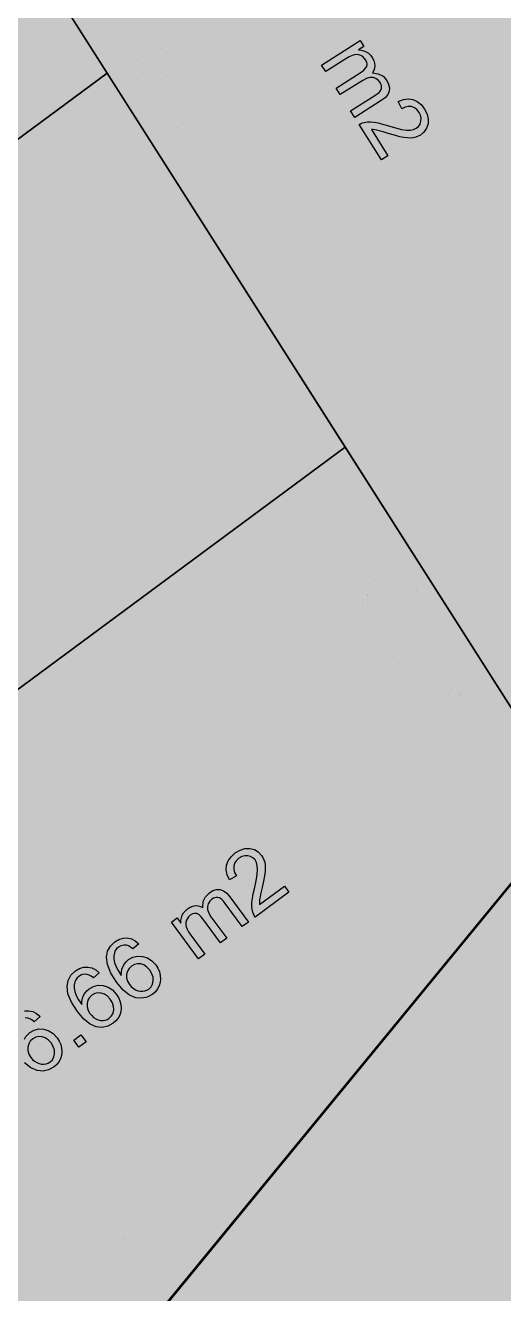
# Model space of a CAD drawing. Extents: x -5280327 to 29700, y -3925683 to 5564800.
# Drawn here: x 22362 to 22658, y 6590 to 7377 of the extents above; entities that cross this region are included whole.
import ezdxf

# ---------------------------------------------------------------- set-up
doc = ezdxf.new("R2010")
doc.units = 0
doc.linetypes.add('6', pattern=[2640.874023, 1320.437012, -1320.437012])
doc.layers.get('0').update_dxf_attribs({"linetype": 'CONTINUOUS'})
for name, color, linetype in [('31_PREDIOS_TOTAL', 7, 'CONTINUOUS'), ('LOTES', 7, 'CONTINUOUS'), ('textos', 7, 'CONTINUOUS')]:
    doc.layers.add(name, color=color, linetype=linetype)

msp = doc.modelspace()

# ---------------------------------------------------------------- linework, layer by layer
at = {"color": 7, "linetype": '6', "const_width": 10343.08}
msp.add_lwpolyline([(0, 29405.62), (24528.32, 0)], dxfattribs=at)
msp.add_lwpolyline([(0, 29405.62), (24528.32, 0)], dxfattribs=at)
at = {"color": 7}
for points in [[(22338.38, 7974.39), (22117.43, 7810.95), (22702.4, 6892.27), (22856.18, 7079.67), (22830.8, 7201.06), (22338.38, 7974.39)], [(22412.66, 7347.31), (22265.04, 7579.13), (21633.76, 7112.16), (21781.37, 6880.34), (22412.66, 7347.31)], [(22560.27, 7115.49), (22412.66, 7347.31), (21781.37, 6880.34), (21928.99, 6648.52), (22560.27, 7115.49)], [(22702.4, 6892.27), (22560.27, 7115.49), (21928.99, 6648.52), (22179.52, 6255.07), (22702.4, 6892.27)]]:
    msp.add_lwpolyline(points, dxfattribs=at)
for points in [[(18722.23, 2788.53, 33030.86), (19098.3, 2197.94, 33030.86), (19556.14, 2521.45, 33030.86), (20189.64, 2982.03, 33030.86), (20652.15, 3355.2, 33030.86), (20930.45, 3577.46, 33030.86), (21189.96, 3805.95, 33030.86), (20805.44, 4355.76, 33030.86), (20779.55, 4415.95, 33030.86), (20799.33, 4489.43, 33030.86), (21142.34, 4964.97, 33030.86), (21651.22, 5592.52, 33030.86), (22126.06, 6189.91, 33030.86), (22856.18, 7079.67, 33030.86), (22774.56, 7470.11, 33030.86), (22780.59, 7770.15, 33030.86), (22783.68, 8211.55, 33030.86), (22849.99, 8761.66, 33030.86), (22890.09, 9444.59, 33030.86), (22922.17, 9932, 33030.86), (22937.37, 10412.64, 33030.86), (22852.51, 10630.94, 33030.86)], [(22935.45, 10416.91, 33050.6), (22929.18, 9943.44, 33050.6), (22903.49, 9557.43, 33050.6), (22866.32, 9077.26, 33050.6), (22845.13, 8642.99, 33050.6), (22806.48, 8407.34, 33050.6), (22783.53, 7938.25, 33050.6), (22786.66, 7468.7, 33050.6), (22854.81, 7078.61, 33050.6), (22179.83, 6256.92, 33050.6), (21657.64, 5600.63, 33050.6)], [(21486.15, 7343.98, 66160.85), (22795.89, 8312.81, 66160.85), (22783.68, 8211.55, 66160.85), (22780.59, 7770.15, 66160.85), (22774.56, 7470.11, 66160.85), (22830.8, 7201.06, 66160.85), (22856.18, 7079.67, 66160.85), (22179.52, 6255.07, 66160.85), (21486.15, 7343.98, 66160.85)], [(21781.37, 6880.34, 66160.85), (22412.66, 7347.31, 66160.85)], [(21928.99, 6648.52, 66160.85), (22560.27, 7115.49, 66160.85)]]:
    msp.add_polyline3d(points, dxfattribs=at)
at = {"layer": '31_PREDIOS_TOTAL', "color": 7, "const_width": 0.00153}
for points in [[(22415.61, 7360.25), (22420.23, 7363.2), (22423.17, 7358.58), (22418.55, 7355.63), (22415.61, 7360.25)], [(22444.21, 7354.87), (22444.21, 7354.87), (22443.94, 7356.86), (22444.02, 7358.66), (22444.47, 7360.29), (22444.47, 7360.29), (22445.25, 7361.74), (22446.36, 7363.02), (22447.79, 7364.12), (22447.79, 7364.12), (22450.25, 7365.28), (22452.82, 7365.71), (22455.51, 7365.39), (22455.51, 7365.39), (22458.09, 7364.34), (22460.37, 7362.56), (22462.35, 7360.06), (22462.35, 7360.06), (22463.79, 7357.18), (22464.43, 7354.33), (22464.27, 7351.49), (22464.27, 7351.49), (22463.41, 7348.89), (22461.93, 7346.71), (22459.83, 7344.96), (22459.83, 7344.96), (22458.28, 7344.16), (22456.69, 7343.72), (22455.07, 7343.62), (22455.07, 7343.62), (22453.42, 7343.9), (22451.77, 7344.56), (22450.11, 7345.61), (22450.11, 7345.61), (22450.5, 7343.24), (22450.42, 7341.01), (22449.86, 7338.94), (22449.86, 7338.94), (22448.85, 7337.06), (22447.43, 7335.41), (22445.6, 7334), (22445.6, 7334), (22442.71, 7332.63), (22439.7, 7332.11), (22436.57, 7332.46), (22436.57, 7332.46), (22433.56, 7333.65), (22430.92, 7335.66), (22428.66, 7338.51), (22428.66, 7338.51), (22427.04, 7341.76), (22426.33, 7345.01), (22426.53, 7348.24), (22426.53, 7348.24), (22427.56, 7351.24), (22429.33, 7353.77), (22431.85, 7355.84), (22431.85, 7355.84), (22434, 7356.95), (22436.14, 7357.55), (22438.29, 7357.64), (22438.29, 7357.64), (22440.37, 7357.22), (22442.35, 7356.3), (22444.21, 7354.87)], [(22450.57, 7360.06), (22449.21, 7358.96), (22448.25, 7357.64), (22447.7, 7356.11), (22447.7, 7356.11), (22447.58, 7354.48), (22447.91, 7352.86), (22448.71, 7351.24), (22448.71, 7351.24), (22449.81, 7349.88), (22451.12, 7348.91), (22452.63, 7348.34), (22452.63, 7348.34), (22454.22, 7348.18), (22455.74, 7348.45), (22457.2, 7349.15), (22457.2, 7349.15), (22458.5, 7350.21), (22459.42, 7351.52), (22459.97, 7353.08), (22459.97, 7353.08), (22460.11, 7354.73), (22459.8, 7356.33), (22459.05, 7357.89), (22459.05, 7357.89), (22457.95, 7359.24), (22456.64, 7360.21), (22455.11, 7360.8), (22455.11, 7360.8), (22453.51, 7360.97), (22451.99, 7360.73), (22450.57, 7360.06)], [(22434.48, 7351.65), (22433.39, 7350.83), (22432.45, 7349.85), (22431.65, 7348.69), (22431.65, 7348.69), (22431.05, 7347.42), (22430.73, 7346.07), (22430.69, 7344.65), (22430.69, 7344.65), (22430.9, 7343.22), (22431.35, 7341.87), (22432.02, 7340.59), (22432.02, 7340.59), (22433.39, 7338.89), (22435.04, 7337.69), (22436.95, 7336.98), (22436.95, 7336.98), (22438.98, 7336.79), (22440.97, 7337.17), (22442.91, 7338.11), (22442.91, 7338.11), (22444.61, 7339.5), (22445.82, 7341.18), (22446.52, 7343.15), (22446.52, 7343.15), (22446.68, 7345.23), (22446.29, 7347.27), (22445.32, 7349.25), (22445.32, 7349.25), (22443.97, 7350.91), (22442.33, 7352.09), (22440.41, 7352.78), (22440.41, 7352.78), (22438.38, 7352.96), (22436.4, 7352.58), (22434.48, 7351.65)], [(22448.39, 7308.76), (22445.81, 7312.82), (22471.66, 7329.28), (22471.66, 7329.28), (22470.04, 7329.76), (22468.29, 7330.45), (22466.42, 7331.34), (22466.42, 7331.34), (22464.59, 7332.33), (22462.99, 7333.31), (22461.6, 7334.28), (22465.52, 7336.77), (22465.52, 7336.77), (22468.05, 7335.33), (22470.61, 7334.17), (22473.19, 7333.29), (22473.19, 7333.29), (22475.67, 7332.71), (22477.9, 7332.45), (22479.9, 7332.5), (22481.57, 7329.88), (22448.39, 7308.76)], [(22444.03, 7267.5), (22447.93, 7269.98), (22461.54, 7248.59), (22458.39, 7246.59), (22458.39, 7246.59), (22454.57, 7247.1), (22450.27, 7247.29), (22445.48, 7247.16), (22445.48, 7247.16), (22440.52, 7246.68), (22435.69, 7245.85), (22430.99, 7244.66), (22430.99, 7244.66), (22427.68, 7243.55), (22424.32, 7242.14), (22420.91, 7240.43), (22418.26, 7244.6), (22418.26, 7244.6), (22421.17, 7246.17), (22424.63, 7247.66), (22428.66, 7249.06), (22428.66, 7249.06), (22433, 7250.26), (22437.45, 7251.12), (22441.98, 7251.64), (22441.98, 7251.64), (22446.41, 7251.84), (22450.52, 7251.73), (22454.33, 7251.32), (22444.03, 7267.5)], [(22432.94, 7221.54), (22437.56, 7224.49), (22440.5, 7219.87), (22435.88, 7216.92), (22432.94, 7221.54)], [(22455.95, 7221.37), (22455.95, 7221.37), (22459.68, 7223.56), (22463.08, 7225.16), (22466.15, 7226.17), (22466.15, 7226.17), (22468.94, 7226.64), (22471.54, 7226.61), (22473.94, 7226.1), (22473.94, 7226.1), (22476.11, 7225.06), (22478.03, 7223.48), (22479.69, 7221.35), (22479.69, 7221.35), (22480.65, 7219.57), (22481.28, 7217.79), (22481.59, 7216), (22481.59, 7216), (22481.57, 7214.22), (22481.24, 7212.46), (22480.61, 7210.72), (22480.61, 7210.72), (22479.68, 7209), (22478.48, 7207.27), (22477, 7205.54), (22477, 7205.54), (22475.11, 7203.76), (22472.66, 7201.85), (22469.67, 7199.83), (22469.67, 7199.83), (22465.95, 7197.65), (22462.57, 7196.06), (22459.52, 7195.05), (22459.52, 7195.05), (22456.73, 7194.57), (22454.13, 7194.59), (22451.72, 7195.1), (22451.72, 7195.1), (22449.54, 7196.14), (22447.62, 7197.73), (22445.95, 7199.87), (22445.95, 7199.87), (22444.45, 7203.07), (22444, 7206.29), (22444.6, 7209.55), (22444.6, 7209.55), (22446.77, 7213.49), (22450.55, 7217.42), (22455.95, 7221.37)], [(22458.6, 7217.2), (22453.92, 7213.92), (22450.71, 7210.99), (22448.99, 7208.4), (22448.99, 7208.4), (22448.36, 7206.08), (22448.46, 7203.95), (22449.29, 7201.99), (22449.29, 7201.99), (22450.71, 7200.42), (22452.61, 7199.43), (22454.98, 7199.01), (22454.98, 7199.01), (22458.06, 7199.49), (22462.07, 7201.15), (22467.01, 7204), (22467.01, 7204), (22471.71, 7207.28), (22474.92, 7210.22), (22476.64, 7212.8), (22476.64, 7212.8), (22477.25, 7215.13), (22477.14, 7217.28), (22476.3, 7219.26), (22476.3, 7219.26), (22474.93, 7220.83), (22473.19, 7221.81), (22471.09, 7222.21), (22471.09, 7222.21), (22467.77, 7221.73), (22463.61, 7220.06), (22458.6, 7217.2)], [(22473.47, 7166.49), (22469.57, 7164.01), (22455.67, 7185.85), (22455.67, 7185.85), (22456.65, 7186.43), (22457.69, 7186.87), (22458.79, 7187.17), (22458.79, 7187.17), (22460.69, 7187.44), (22462.72, 7187.49), (22464.88, 7187.3), (22464.88, 7187.3), (22467.29, 7186.86), (22470.09, 7186.15), (22473.26, 7185.18), (22473.26, 7185.18), (22478.04, 7183.72), (22481.92, 7182.78), (22484.9, 7182.35), (22484.9, 7182.35), (22487.25, 7182.38), (22489.28, 7182.78), (22490.98, 7183.57), (22490.98, 7183.57), (22492.38, 7184.73), (22493.37, 7186.17), (22493.95, 7187.88), (22493.95, 7187.88), (22494.06, 7189.73), (22493.66, 7191.58), (22492.74, 7193.43), (22492.74, 7193.43), (22491.39, 7195.13), (22489.81, 7196.32), (22488, 7197), (22488, 7197), (22486.06, 7197.14), (22484.06, 7196.7), (22482, 7195.68), (22479.77, 7200.12), (22479.77, 7200.12), (22482.99, 7201.4), (22486.04, 7201.83), (22488.94, 7201.43), (22488.94, 7201.43), (22491.62, 7200.21), (22494.02, 7198.23), (22496.16, 7195.48), (22496.16, 7195.48), (22497.74, 7192.34), (22498.46, 7189.27), (22498.31, 7186.27), (22498.31, 7186.27), (22497.4, 7183.52), (22495.81, 7181.21), (22493.54, 7179.34), (22493.54, 7179.34), (22492.17, 7178.59), (22490.7, 7178.04), (22489.13, 7177.67), (22489.13, 7177.67), (22487.41, 7177.5), (22485.49, 7177.54), (22483.38, 7177.79), (22483.38, 7177.79), (22480.82, 7178.31), (22477.55, 7179.16), (22473.58, 7180.34), (22473.58, 7180.34), (22470.4, 7181.33), (22468.02, 7182.01), (22466.44, 7182.38), (22466.44, 7182.38), (22465.3, 7182.57), (22464.2, 7182.67), (22463.15, 7182.7), (22473.47, 7166.49)], [(22600.69, 7017.65), (22597.8, 7021.48), (22597.8, 7021.48), (22598.99, 7022.82), (22599.82, 7024.06), (22600.3, 7025.23), (22600.3, 7025.23), (22600.51, 7027.02), (22600.23, 7028.74), (22599.45, 7030.39), (22599.45, 7030.39), (22598.54, 7031.55), (22597.46, 7032.45), (22596.2, 7033.1), (22596.2, 7033.1), (22594.37, 7033.6), (22592.37, 7033.74), (22590.2, 7033.52), (22590.2, 7033.52), (22587.76, 7032.84), (22584.97, 7031.6), (22581.83, 7029.81), (22581.83, 7029.81), (22583.86, 7029.62), (22585.72, 7029.13), (22587.42, 7028.33), (22587.42, 7028.33), (22588.94, 7027.28), (22590.24, 7026.03), (22591.33, 7024.58), (22591.33, 7024.58), (22592.64, 7021.8), (22593.11, 7018.87), (22592.74, 7015.78), (22592.74, 7015.78), (22591.57, 7012.8), (22589.6, 7010.21), (22586.84, 7008.01), (22586.84, 7008.01), (22584.72, 7006.87), (22582.51, 7006.09), (22580.21, 7005.67), (22580.21, 7005.67), (22577.92, 7005.63), (22575.78, 7005.99), (22573.77, 7006.75), (22573.77, 7006.75), (22571.94, 7007.88), (22570.34, 7009.35), (22568.96, 7011.16), (22568.96, 7011.16), (22567.36, 7014.6), (22566.85, 7018.15), (22567.43, 7021.81), (22567.43, 7021.81), (22569.32, 7025.51), (22572.74, 7029.19), (22577.68, 7032.84), (22577.68, 7032.84), (22583.74, 7036.14), (22589.13, 7037.92), (22593.86, 7038.17), (22593.86, 7038.17), (22597.43, 7037.21), (22600.45, 7035.24), (22602.94, 7032.26), (22602.94, 7032.26), (22604.25, 7029.67), (22604.88, 7027.07), (22604.82, 7024.48), (22604.82, 7024.48), (22604.1, 7022), (22602.72, 7019.72), (22600.69, 7017.65)], [(22575.9, 7025.14), (22574.58, 7024.17), (22573.44, 7023.02), (22572.45, 7021.7), (22572.45, 7021.7), (22571.71, 7020.28), (22571.26, 7018.83), (22571.12, 7017.35), (22571.12, 7017.35), (22571.25, 7015.91), (22571.63, 7014.58), (22572.26, 7013.36), (22572.26, 7013.36), (22573.53, 7011.87), (22575.15, 7010.84), (22577.14, 7010.26), (22577.14, 7010.26), (22579.34, 7010.22), (22581.61, 7010.8), (22583.95, 7012), (22583.95, 7012), (22585.94, 7013.55), (22587.36, 7015.31), (22588.19, 7017.26), (22588.19, 7017.26), (22588.44, 7019.28), (22588.12, 7021.23), (22587.23, 7023.11), (22587.23, 7023.11), (22585.9, 7024.71), (22584.26, 7025.85), (22582.29, 7026.52), (22582.29, 7026.52), (22580.16, 7026.66), (22578.03, 7026.2), (22575.9, 7025.14)], [(22615.73, 7002.33), (22619.63, 7004.82), (22633.24, 6983.43), (22630.09, 6981.42), (22630.09, 6981.42), (22626.27, 6981.94), (22621.97, 6982.13), (22617.18, 6981.99), (22617.18, 6981.99), (22612.22, 6981.52), (22607.39, 6980.68), (22602.69, 6979.49), (22602.69, 6979.49), (22599.38, 6978.39), (22596.02, 6976.98), (22592.61, 6975.26), (22589.96, 6979.43), (22589.96, 6979.43), (22592.87, 6981), (22596.33, 6982.49), (22600.36, 6983.9), (22600.36, 6983.9), (22604.7, 6985.1), (22609.15, 6985.96), (22613.68, 6986.48), (22613.68, 6986.48), (22618.11, 6986.67), (22622.22, 6986.57), (22626.03, 6986.15), (22615.73, 7002.33)], [(22580.13, 6994.87), (22584.75, 6997.81), (22587.69, 6993.19), (22583.07, 6990.25), (22580.13, 6994.87)], [(22641.54, 6953.49), (22638.66, 6957.33), (22638.66, 6957.33), (22639.84, 6958.66), (22640.67, 6959.91), (22641.15, 6961.07), (22641.15, 6961.07), (22641.36, 6962.86), (22641.08, 6964.58), (22640.3, 6966.23), (22640.3, 6966.23), (22639.39, 6967.39), (22638.31, 6968.3), (22637.05, 6968.94), (22637.05, 6968.94), (22635.22, 6969.45), (22633.22, 6969.59), (22631.05, 6969.37), (22631.05, 6969.37), (22628.62, 6968.68), (22625.83, 6967.45), (22622.68, 6965.65), (22622.68, 6965.65), (22624.71, 6965.47), (22626.57, 6964.98), (22628.27, 6964.18), (22628.27, 6964.18), (22629.79, 6963.12), (22631.09, 6961.87), (22632.18, 6960.43), (22632.18, 6960.43), (22633.49, 6957.64), (22633.96, 6954.71), (22633.6, 6951.62), (22633.6, 6951.62), (22632.42, 6948.64), (22630.45, 6946.05), (22627.69, 6943.85), (22627.69, 6943.85), (22625.57, 6942.71), (22623.36, 6941.93), (22621.06, 6941.51), (22621.06, 6941.51), (22618.78, 6941.47), (22616.63, 6941.83), (22614.62, 6942.59), (22614.62, 6942.59), (22612.79, 6943.72), (22611.19, 6945.19), (22609.82, 6947.01), (22609.82, 6947.01), (22608.21, 6950.44), (22607.7, 6953.99), (22608.28, 6957.65), (22608.28, 6957.65), (22610.17, 6961.36), (22613.59, 6965.03), (22618.53, 6968.68), (22618.53, 6968.68), (22624.59, 6971.98), (22629.98, 6973.76), (22634.71, 6974.01), (22634.71, 6974.01), (22638.28, 6973.05), (22641.31, 6971.08), (22643.8, 6968.1), (22643.8, 6968.1), (22645.11, 6965.51), (22645.73, 6962.91), (22645.68, 6960.32), (22645.68, 6960.32), (22644.95, 6957.84), (22643.57, 6955.56), (22641.54, 6953.49)], [(22616.75, 6960.99), (22615.44, 6960.01), (22614.29, 6958.86), (22613.31, 6957.54), (22613.31, 6957.54), (22612.56, 6956.12), (22612.11, 6954.67), (22611.97, 6953.19), (22611.97, 6953.19), (22612.11, 6951.76), (22612.48, 6950.42), (22613.11, 6949.2), (22613.11, 6949.2), (22614.38, 6947.71), (22616.01, 6946.68), (22617.99, 6946.1), (22617.99, 6946.1), (22620.2, 6946.06), (22622.47, 6946.64), (22624.8, 6947.84), (22624.8, 6947.84), (22626.8, 6949.4), (22628.21, 6951.15), (22629.04, 6953.1), (22629.04, 6953.1), (22629.29, 6955.12), (22628.97, 6957.07), (22628.08, 6958.96), (22628.08, 6958.96), (22626.76, 6960.56), (22625.11, 6961.69), (22623.14, 6962.37), (22623.14, 6962.37), (22621.01, 6962.51), (22618.88, 6962.05), (22616.75, 6960.99)], [(22450.28, 6616.08), (22453.15, 6620.26), (22453.15, 6620.26), (22455.24, 6619.24), (22457.22, 6618.74), (22459.09, 6618.75), (22459.09, 6618.75), (22460.81, 6619.22), (22462.33, 6620.1), (22463.65, 6621.39), (22463.65, 6621.39), (22464.82, 6623.27), (22465.39, 6625.34), (22465.36, 6627.59), (22465.36, 6627.59), (22464.71, 6629.85), (22463.43, 6631.94), (22461.51, 6633.86), (22461.51, 6633.86), (22459.38, 6635.27), (22457.22, 6636.05), (22455.03, 6636.19), (22455.03, 6636.19), (22452.93, 6635.71), (22451.04, 6634.65), (22449.35, 6633.02), (22449.35, 6633.02), (22448.49, 6631.78), (22447.88, 6630.48), (22447.51, 6629.11), (22447.51, 6629.11), (22447.37, 6627.72), (22447.46, 6626.38), (22447.76, 6625.1), (22444.44, 6621.98), (22431.3, 6637.67), (22443.65, 6652.73), (22447.2, 6649.81), (22437.29, 6637.73), (22444.09, 6629.42), (22444.09, 6629.42), (22444.55, 6632.14), (22445.48, 6634.56), (22446.88, 6636.7), (22446.88, 6636.7), (22449.24, 6638.96), (22451.99, 6640.44), (22455.12, 6641.14), (22455.12, 6641.14), (22458.37, 6641.01), (22461.47, 6639.99), (22464.42, 6638.07), (22464.42, 6638.07), (22466.82, 6635.66), (22468.53, 6632.92), (22469.56, 6629.85), (22469.56, 6629.85), (22469.81, 6625.99), (22468.86, 6622.34), (22466.71, 6618.88), (22466.71, 6618.88), (22464.33, 6616.5), (22461.72, 6614.89), (22458.86, 6614.03), (22458.86, 6614.03), (22455.93, 6613.94), (22453.07, 6614.63), (22450.28, 6616.08)], [(22423.98, 6598.3), (22423.98, 6598.3), (22420.73, 6601.17), (22418.15, 6603.9), (22416.24, 6606.5), (22416.24, 6606.5), (22414.93, 6609.01), (22414.14, 6611.49), (22413.89, 6613.93), (22413.89, 6613.93), (22414.19, 6616.32), (22415.1, 6618.63), (22416.61, 6620.87), (22416.61, 6620.87), (22418, 6622.34), (22419.49, 6623.49), (22421.1, 6624.34), (22421.1, 6624.34), (22422.8, 6624.88), (22424.57, 6625.12), (22426.42, 6625.05), (22426.42, 6625.05), (22428.35, 6624.71), (22430.36, 6624.1), (22432.46, 6623.24), (22432.46, 6623.24), (22434.75, 6622), (22437.32, 6620.27), (22440.18, 6618.05), (22440.18, 6618.05), (22443.4, 6615.2), (22445.97, 6612.48), (22447.88, 6609.89), (22447.88, 6609.89), (22449.2, 6607.39), (22449.99, 6604.91), (22450.26, 6602.47), (22450.26, 6602.47), (22449.95, 6600.07), (22449.04, 6597.75), (22447.53, 6595.5), (22447.53, 6595.5), (22444.95, 6593.07), (22442.03, 6591.64), (22438.74, 6591.2), (22438.74, 6591.2), (22434.33, 6592.03), (22429.41, 6594.4), (22423.98, 6598.3)], [(22427.11, 6602.12), (22431.69, 6598.69), (22435.47, 6596.56), (22438.47, 6595.73), (22438.47, 6595.73), (22440.87, 6595.86), (22442.87, 6596.62), (22444.47, 6598.01), (22444.47, 6598.01), (22445.52, 6599.85), (22445.87, 6601.96), (22445.52, 6604.35), (22445.52, 6604.35), (22444.12, 6607.12), (22441.29, 6610.42), (22437.04, 6614.23), (22437.04, 6614.23), (22432.46, 6617.66), (22428.67, 6619.8), (22425.68, 6620.63), (22425.68, 6620.63), (22423.28, 6620.49), (22421.27, 6619.72), (22419.65, 6618.3), (22419.65, 6618.3), (22418.59, 6616.51), (22418.19, 6614.56), (22418.47, 6612.43), (22418.47, 6612.43), (22419.96, 6609.43), (22422.84, 6605.99), (22427.11, 6602.12)]]:
    msp.add_lwpolyline(points, dxfattribs=at)
at = {"layer": '31_PREDIOS_TOTAL', "color": 7}
for points in [[(22545.58, 7352.4, 33030.86), (22569.53, 7367.6, 33030.86), (22571.84, 7363.97, 33030.86), (22568.48, 7361.84, 33030.86), (22568.48, 7361.84, 33030.86), (22570.1, 7361.7, 33030.86), (22571.68, 7361.3, 33030.86), (22573.21, 7360.63, 33030.86), (22573.21, 7360.63, 33030.86), (22574.64, 7359.71, 33030.86), (22575.9, 7358.51, 33030.86), (22576.99, 7357.05, 33030.86), (22576.99, 7357.05, 33030.86), (22577.93, 7355.3, 33030.86), (22578.48, 7353.62, 33030.86), (22578.66, 7351.98, 33030.86), (22578.66, 7351.98, 33030.86), (22578.47, 7350.43, 33030.86), (22577.95, 7348.98, 33030.86), (22577.09, 7347.62, 33030.86), (22577.09, 7347.62, 33030.86), (22580.74, 7347.01, 33030.86), (22583.71, 7345.44, 33030.86), (22585.98, 7342.89, 33030.86), (22585.98, 7342.89, 33030.86), (22587.15, 7340.55, 33030.86), (22587.66, 7338.31, 33030.86), (22587.49, 7336.15, 33030.86), (22587.49, 7336.15, 33030.86), (22586.61, 7334.1, 33030.86), (22584.99, 7332.18, 33030.86), (22582.63, 7330.38, 33030.86), (22566.18, 7319.94, 33030.86), (22563.62, 7323.98, 33030.86), (22578.71, 7333.55, 33030.86), (22578.71, 7333.55, 33030.86), (22580.15, 7334.53, 33030.86), (22581.24, 7335.41, 33030.86), (22581.97, 7336.18, 33030.86), (22581.97, 7336.18, 33030.86), (22582.42, 7336.93, 33030.86), (22582.69, 7337.78, 33030.86), (22582.78, 7338.7, 33030.86), (22582.78, 7338.7, 33030.86), (22582.68, 7339.67, 33030.86), (22582.38, 7340.62, 33030.86), (22581.89, 7341.55, 33030.86), (22581.89, 7341.55, 33030.86), (22580.69, 7343.02, 33030.86), (22579.25, 7344.07, 33030.86), (22577.55, 7344.68, 33030.86), (22577.55, 7344.68, 33030.86), (22575.61, 7344.76, 33030.86), (22573.47, 7344.17, 33030.86), (22571.11, 7342.94, 33030.86), (22557.19, 7334.1, 33030.86), (22554.61, 7338.16, 33030.86), (22570.18, 7348.04, 33030.86), (22570.18, 7348.04, 33030.86), (22571.76, 7349.2, 33030.86), (22572.9, 7350.39, 33030.86), (22573.61, 7351.61, 33030.86), (22573.61, 7351.61, 33030.86), (22573.85, 7352.89, 33030.86), (22573.61, 7354.26, 33030.86), (22572.9, 7355.72, 33030.86), (22572.9, 7355.72, 33030.86), (22572.09, 7356.77, 33030.86), (22571.12, 7357.63, 33030.86), (22569.99, 7358.32, 33030.86), (22569.99, 7358.32, 33030.86), (22568.73, 7358.76, 33030.86), (22567.41, 7358.9, 33030.86), (22566.01, 7358.75, 33030.86), (22566.01, 7358.75, 33030.86), (22564.45, 7358.27, 33030.86), (22562.64, 7357.43, 33030.86), (22560.58, 7356.22, 33030.86), (22548.16, 7348.34, 33030.86), (22545.58, 7352.4, 33030.86)], [(22586.74, 7296.18, 33030.86), (22582.83, 7293.71, 33030.86), (22568.96, 7315.56, 33030.86), (22568.96, 7315.56, 33030.86), (22569.95, 7316.14, 33030.86), (22570.99, 7316.58, 33030.86), (22572.08, 7316.88, 33030.86), (22572.08, 7316.88, 33030.86), (22573.98, 7317.15, 33030.86), (22576.02, 7317.19, 33030.86), (22578.17, 7317, 33030.86), (22578.17, 7317, 33030.86), (22580.59, 7316.55, 33030.86), (22583.38, 7315.84, 33030.86), (22586.55, 7314.86, 33030.86), (22586.55, 7314.86, 33030.86), (22591.33, 7313.4, 33030.86), (22595.21, 7312.45, 33030.86), (22598.18, 7312.02, 33030.86), (22598.18, 7312.02, 33030.86), (22600.54, 7312.05, 33030.86), (22602.57, 7312.45, 33030.86), (22604.27, 7313.23, 33030.86), (22604.27, 7313.23, 33030.86), (22605.67, 7314.39, 33030.86), (22606.66, 7315.83, 33030.86), (22607.24, 7317.54, 33030.86), (22607.24, 7317.54, 33030.86), (22607.36, 7319.39, 33030.86), (22606.96, 7321.24, 33030.86), (22606.05, 7323.09, 33030.86), (22606.05, 7323.09, 33030.86), (22604.69, 7324.79, 33030.86), (22603.11, 7325.98, 33030.86), (22601.31, 7326.67, 33030.86), (22601.31, 7326.67, 33030.86), (22599.36, 7326.81, 33030.86), (22597.36, 7326.37, 33030.86), (22595.3, 7325.36, 33030.86), (22593.08, 7329.8, 33030.86), (22593.08, 7329.8, 33030.86), (22596.3, 7331.07, 33030.86), (22599.35, 7331.5, 33030.86), (22602.25, 7331.09, 33030.86), (22602.25, 7331.09, 33030.86), (22604.93, 7329.88, 33030.86), (22607.33, 7327.89, 33030.86), (22609.46, 7325.13, 33030.86), (22609.46, 7325.13, 33030.86), (22611.04, 7322, 33030.86), (22611.76, 7318.93, 33030.86), (22611.61, 7315.93, 33030.86), (22611.61, 7315.93, 33030.86), (22610.68, 7313.18, 33030.86), (22609.09, 7310.87, 33030.86), (22606.83, 7309, 33030.86), (22606.83, 7309, 33030.86), (22605.45, 7308.25, 33030.86), (22603.98, 7307.7, 33030.86), (22602.41, 7307.33, 33030.86), (22602.41, 7307.33, 33030.86), (22600.69, 7307.17, 33030.86), (22598.77, 7307.21, 33030.86), (22596.66, 7307.47, 33030.86), (22596.66, 7307.47, 33030.86), (22594.1, 7307.99, 33030.86), (22590.83, 7308.85, 33030.86), (22586.87, 7310.03, 33030.86), (22586.87, 7310.03, 33030.86), (22583.68, 7311.02, 33030.86), (22581.3, 7311.7, 33030.86), (22579.73, 7312.08, 33030.86), (22579.73, 7312.08, 33030.86), (22578.58, 7312.27, 33030.86), (22577.49, 7312.38, 33030.86), (22576.44, 7312.4, 33030.86), (22586.74, 7296.18, 33030.86)], [(22522.53, 6843.11, 33030.86), (22525.28, 6839.39, 33030.86), (22504.45, 6824.02, 33030.86), (22504.45, 6824.02, 33030.86), (22503.8, 6824.96, 33030.86), (22503.29, 6825.97, 33030.86), (22502.92, 6827.04, 33030.86), (22502.92, 6827.04, 33030.86), (22502.51, 6828.92, 33030.86), (22502.33, 6830.94, 33030.86), (22502.37, 6833.11, 33030.86), (22502.37, 6833.11, 33030.86), (22502.64, 6835.55, 33030.86), (22503.16, 6838.38, 33030.86), (22503.91, 6841.62, 33030.86), (22503.91, 6841.62, 33030.86), (22505.04, 6846.49, 33030.86), (22505.71, 6850.42, 33030.86), (22505.93, 6853.42, 33030.86), (22505.93, 6853.42, 33030.86), (22505.74, 6855.77, 33030.86), (22505.2, 6857.76, 33030.86), (22504.3, 6859.4, 33030.86), (22504.3, 6859.4, 33030.86), (22503.04, 6860.72, 33030.86), (22501.54, 6861.61, 33030.86), (22499.79, 6862.07, 33030.86), (22499.79, 6862.07, 33030.86), (22497.93, 6862.05, 33030.86), (22496.12, 6861.53, 33030.86), (22494.33, 6860.48, 33030.86), (22494.33, 6860.48, 33030.86), (22492.73, 6859.01, 33030.86), (22491.66, 6857.35, 33030.86), (22491.1, 6855.5, 33030.86), (22491.1, 6855.5, 33030.86), (22491.1, 6853.55, 33030.86), (22491.68, 6851.59, 33030.86), (22492.83, 6849.61, 33030.86), (22488.55, 6847.08, 33030.86), (22488.55, 6847.08, 33030.86), (22487.06, 6850.2, 33030.86), (22486.42, 6853.22, 33030.86), (22486.62, 6856.13, 33030.86), (22486.62, 6856.13, 33030.86), (22487.64, 6858.89, 33030.86), (22489.46, 6861.43, 33030.86), (22492.06, 6863.75, 33030.86), (22492.06, 6863.75, 33030.86), (22495.08, 6865.55, 33030.86), (22498.09, 6866.47, 33030.86), (22501.09, 6866.53, 33030.86), (22501.09, 6866.53, 33030.86), (22503.9, 6865.81, 33030.86), (22506.31, 6864.38, 33030.86), (22508.34, 6862.25, 33030.86), (22508.34, 6862.25, 33030.86), (22509.18, 6860.93, 33030.86), (22509.83, 6859.5, 33030.86), (22510.31, 6857.96, 33030.86), (22510.31, 6857.96, 33030.86), (22510.59, 6856.26, 33030.86), (22510.68, 6854.34, 33030.86), (22510.58, 6852.22, 33030.86), (22510.58, 6852.22, 33030.86), (22510.24, 6849.63, 33030.86), (22509.61, 6846.31, 33030.86), (22508.71, 6842.27, 33030.86), (22508.71, 6842.27, 33030.86), (22507.95, 6839.02, 33030.86), (22507.43, 6836.6, 33030.86), (22507.17, 6835, 33030.86), (22507.17, 6835, 33030.86), (22507.06, 6833.85, 33030.86), (22507.03, 6832.75, 33030.86), (22507.08, 6831.7, 33030.86), (22522.53, 6843.11, 33030.86)], [(22469.35, 6798.11, 33030.86), (22452.5, 6820.93, 33030.86), (22455.96, 6823.49, 33030.86), (22458.33, 6820.28, 33030.86), (22458.33, 6820.28, 33030.86), (22458.35, 6821.92, 33030.86), (22458.64, 6823.52, 33030.86), (22459.19, 6825.09, 33030.86), (22459.19, 6825.09, 33030.86), (22460.02, 6826.58, 33030.86), (22461.12, 6827.92, 33030.86), (22462.5, 6829.11, 33030.86), (22462.5, 6829.11, 33030.86), (22464.18, 6830.17, 33030.86), (22465.82, 6830.84, 33030.86), (22467.44, 6831.13, 33030.86), (22467.44, 6831.13, 33030.86), (22469, 6831.05, 33030.86), (22470.49, 6830.64, 33030.86), (22471.9, 6829.87, 33030.86), (22471.9, 6829.87, 33030.86), (22472.25, 6833.56, 33030.86), (22473.61, 6836.63, 33030.86), (22476, 6839.08, 33030.86), (22476, 6839.08, 33030.86), (22478.24, 6840.41, 33030.86), (22480.45, 6841.07, 33030.86), (22482.61, 6841.05, 33030.86), (22482.61, 6841.05, 33030.86), (22484.72, 6840.32, 33030.86), (22486.75, 6838.84, 33030.86), (22488.71, 6836.61, 33030.86), (22500.28, 6820.94, 33030.86), (22496.43, 6818.1, 33030.86), (22485.82, 6832.48, 33030.86), (22485.82, 6832.48, 33030.86), (22484.74, 6833.85, 33030.86), (22483.79, 6834.87, 33030.86), (22482.98, 6835.54, 33030.86), (22482.98, 6835.54, 33030.86), (22482.19, 6835.94, 33030.86), (22481.33, 6836.16, 33030.86), (22480.4, 6836.18, 33030.86), (22480.4, 6836.18, 33030.86), (22479.44, 6836.01, 33030.86), (22478.52, 6835.65, 33030.86), (22477.62, 6835.09, 33030.86), (22477.62, 6835.09, 33030.86), (22476.23, 6833.79, 33030.86), (22475.29, 6832.28, 33030.86), (22474.8, 6830.54, 33030.86), (22474.8, 6830.54, 33030.86), (22474.86, 6828.6, 33030.86), (22475.59, 6826.5, 33030.86), (22476.99, 6824.24, 33030.86), (22486.78, 6810.97, 33030.86), (22482.91, 6808.12, 33030.86), (22471.97, 6822.95, 33030.86), (22471.97, 6822.95, 33030.86), (22470.7, 6824.45, 33030.86), (22469.43, 6825.5, 33030.86), (22468.16, 6826.12, 33030.86), (22468.16, 6826.12, 33030.86), (22466.87, 6826.27, 33030.86), (22465.52, 6825.94, 33030.86), (22464.12, 6825.12, 33030.86), (22464.12, 6825.12, 33030.86), (22463.13, 6824.25, 33030.86), (22462.33, 6823.22, 33030.86), (22461.73, 6822.04, 33030.86), (22461.73, 6822.04, 33030.86), (22461.38, 6820.75, 33030.86), (22461.33, 6819.42, 33030.86), (22461.58, 6818.04, 33030.86), (22461.58, 6818.04, 33030.86), (22462.17, 6816.52, 33030.86), (22463.13, 6814.77, 33030.86), (22464.48, 6812.81, 33030.86), (22473.22, 6800.96, 33030.86), (22469.35, 6798.11, 33030.86)], [(22432.19, 6807.43, 33030.86), (22428.56, 6804.29, 33030.86), (22428.56, 6804.29, 33030.86), (22427.15, 6805.38, 33030.86), (22425.85, 6806.12, 33030.86), (22424.65, 6806.52, 33030.86), (22424.65, 6806.52, 33030.86), (22422.85, 6806.61, 33030.86), (22421.15, 6806.21, 33030.86), (22419.56, 6805.32, 33030.86), (22419.56, 6805.32, 33030.86), (22418.47, 6804.33, 33030.86), (22417.64, 6803.19, 33030.86), (22417.08, 6801.89, 33030.86), (22417.08, 6801.89, 33030.86), (22416.7, 6800.03, 33030.86), (22416.7, 6798.02, 33030.86), (22417.07, 6795.87, 33030.86), (22417.07, 6795.87, 33030.86), (22417.92, 6793.49, 33030.86), (22419.35, 6790.79, 33030.86), (22421.35, 6787.78, 33030.86), (22421.35, 6787.78, 33030.86), (22421.4, 6789.81, 33030.86), (22421.76, 6791.71, 33030.86), (22422.44, 6793.46, 33030.86), (22422.44, 6793.46, 33030.86), (22423.39, 6795.04, 33030.86), (22424.54, 6796.43, 33030.86), (22425.91, 6797.62, 33030.86), (22425.91, 6797.62, 33030.86), (22428.6, 6799.11, 33030.86), (22431.49, 6799.78, 33030.86), (22434.6, 6799.63, 33030.86), (22434.6, 6799.63, 33030.86), (22437.65, 6798.66, 33030.86), (22440.37, 6796.88, 33030.86), (22442.76, 6794.28, 33030.86), (22442.76, 6794.28, 33030.86), (22444.04, 6792.24, 33030.86), (22444.97, 6790.09, 33030.86), (22445.55, 6787.82, 33030.86), (22445.55, 6787.82, 33030.86), (22445.74, 6785.55, 33030.86), (22445.53, 6783.38, 33030.86), (22444.91, 6781.33, 33030.86), (22444.91, 6781.33, 33030.86), (22443.91, 6779.42, 33030.86), (22442.55, 6777.73, 33030.86), (22440.84, 6776.23, 33030.86), (22440.84, 6776.23, 33030.86), (22437.52, 6774.39, 33030.86), (22434.02, 6773.63, 33030.86), (22430.33, 6773.96, 33030.86), (22430.33, 6773.96, 33030.86), (22426.5, 6775.59, 33030.86), (22422.6, 6778.75, 33030.86), (22418.62, 6783.43, 33030.86), (22418.62, 6783.43, 33030.86), (22414.91, 6789.25, 33030.86), (22412.76, 6794.5, 33030.86), (22412.19, 6799.21, 33030.86), (22412.19, 6799.21, 33030.86), (22412.9, 6802.83, 33030.86), (22414.65, 6805.99, 33030.86), (22417.45, 6808.67, 33030.86), (22417.45, 6808.67, 33030.86), (22419.95, 6810.16, 33030.86), (22422.5, 6810.97, 33030.86), (22425.08, 6811.09, 33030.86), (22425.08, 6811.09, 33030.86), (22427.61, 6810.53, 33030.86), (22429.98, 6809.31, 33030.86), (22432.19, 6807.43, 33030.86)], [(22407.7, 6789.36, 33030.86), (22404.08, 6786.22, 33030.86), (22404.08, 6786.22, 33030.86), (22402.67, 6787.31, 33030.86), (22401.37, 6788.05, 33030.86), (22400.17, 6788.45, 33030.86), (22400.17, 6788.45, 33030.86), (22398.37, 6788.53, 33030.86), (22396.67, 6788.13, 33030.86), (22395.08, 6787.25, 33030.86), (22395.08, 6787.25, 33030.86), (22393.99, 6786.26, 33030.86), (22393.16, 6785.12, 33030.86), (22392.6, 6783.82, 33030.86), (22392.6, 6783.82, 33030.86), (22392.22, 6781.96, 33030.86), (22392.22, 6779.95, 33030.86), (22392.59, 6777.8, 33030.86), (22392.59, 6777.8, 33030.86), (22393.44, 6775.42, 33030.86), (22394.87, 6772.72, 33030.86), (22396.87, 6769.71, 33030.86), (22396.87, 6769.71, 33030.86), (22396.92, 6771.74, 33030.86), (22397.28, 6773.64, 33030.86), (22397.96, 6775.39, 33030.86), (22397.96, 6775.39, 33030.86), (22398.9, 6776.97, 33030.86), (22400.06, 6778.36, 33030.86), (22401.43, 6779.55, 33030.86), (22401.43, 6779.55, 33030.86), (22404.12, 6781.04, 33030.86), (22407.01, 6781.71, 33030.86), (22410.12, 6781.56, 33030.86), (22410.12, 6781.56, 33030.86), (22413.17, 6780.59, 33030.86), (22415.89, 6778.81, 33030.86), (22418.28, 6776.21, 33030.86), (22418.28, 6776.21, 33030.86), (22419.56, 6774.17, 33030.86), (22420.49, 6772.02, 33030.86), (22421.07, 6769.75, 33030.86), (22421.07, 6769.75, 33030.86), (22421.26, 6767.48, 33030.86), (22421.05, 6765.31, 33030.86), (22420.43, 6763.25, 33030.86), (22420.43, 6763.25, 33030.86), (22419.43, 6761.35, 33030.86), (22418.07, 6759.65, 33030.86), (22416.36, 6758.16, 33030.86), (22416.36, 6758.16, 33030.86), (22413.04, 6756.32, 33030.86), (22409.54, 6755.56, 33030.86), (22405.84, 6755.89, 33030.86), (22405.84, 6755.89, 33030.86), (22402.02, 6757.52, 33030.86), (22398.12, 6760.68, 33030.86), (22394.14, 6765.36, 33030.86), (22394.14, 6765.36, 33030.86), (22390.43, 6771.17, 33030.86), (22388.28, 6776.43, 33030.86), (22387.71, 6781.13, 33030.86), (22387.71, 6781.13, 33030.86), (22388.41, 6784.76, 33030.86), (22390.17, 6787.91, 33030.86), (22392.97, 6790.6, 33030.86), (22392.97, 6790.6, 33030.86), (22395.47, 6792.09, 33030.86), (22398.02, 6792.89, 33030.86), (22400.6, 6793.01, 33030.86), (22400.6, 6793.01, 33030.86), (22403.13, 6792.46, 33030.86), (22405.5, 6791.24, 33030.86), (22407.7, 6789.36, 33030.86)], [(22426.42, 6782.18, 33030.86), (22427.48, 6780.94, 33030.86), (22428.7, 6779.87, 33030.86), (22430.09, 6778.98, 33030.86), (22430.09, 6778.98, 33030.86), (22431.56, 6778.34, 33030.86), (22433.03, 6777.99, 33030.86), (22434.52, 6777.95, 33030.86), (22434.52, 6777.95, 33030.86), (22435.94, 6778.19, 33030.86), (22437.25, 6778.65, 33030.86), (22438.43, 6779.36, 33030.86), (22438.43, 6779.36, 33030.86), (22439.82, 6780.73, 33030.86), (22440.74, 6782.43, 33030.86), (22441.18, 6784.45, 33030.86), (22441.18, 6784.45, 33030.86), (22441.07, 6786.65, 33030.86), (22440.34, 6788.87, 33030.86), (22438.98, 6791.12, 33030.86), (22438.98, 6791.12, 33030.86), (22437.29, 6793, 33030.86), (22435.44, 6794.29, 33030.86), (22433.43, 6794.99, 33030.86), (22433.43, 6794.99, 33030.86), (22431.4, 6795.1, 33030.86), (22429.48, 6794.65, 33030.86), (22427.66, 6793.63, 33030.86), (22427.66, 6793.63, 33030.86), (22426.16, 6792.2, 33030.86), (22425.14, 6790.47, 33030.86), (22424.6, 6788.46, 33030.86), (22424.6, 6788.46, 33030.86), (22424.61, 6786.33, 33030.86), (22425.21, 6784.24, 33030.86), (22426.42, 6782.18, 33030.86)], [(22401.93, 6764.11, 33030.86), (22403, 6762.87, 33030.86), (22404.22, 6761.8, 33030.86), (22405.61, 6760.91, 33030.86), (22405.61, 6760.91, 33030.86), (22407.08, 6760.26, 33030.86), (22408.55, 6759.92, 33030.86), (22410.04, 6759.88, 33030.86), (22410.04, 6759.88, 33030.86), (22411.46, 6760.11, 33030.86), (22412.77, 6760.58, 33030.86), (22413.95, 6761.29, 33030.86), (22413.95, 6761.29, 33030.86), (22415.34, 6762.66, 33030.86), (22416.26, 6764.35, 33030.86), (22416.7, 6766.38, 33030.86), (22416.7, 6766.38, 33030.86), (22416.59, 6768.57, 33030.86), (22415.85, 6770.8, 33030.86), (22414.49, 6773.05, 33030.86), (22414.49, 6773.05, 33030.86), (22412.81, 6774.93, 33030.86), (22410.96, 6776.22, 33030.86), (22408.95, 6776.91, 33030.86), (22408.95, 6776.91, 33030.86), (22406.92, 6777.03, 33030.86), (22405, 6776.57, 33030.86), (22403.18, 6775.56, 33030.86), (22403.18, 6775.56, 33030.86), (22401.68, 6774.12, 33030.86), (22400.65, 6772.4, 33030.86), (22400.12, 6770.39, 33030.86), (22400.12, 6770.39, 33030.86), (22400.13, 6768.26, 33030.86), (22400.73, 6766.16, 33030.86), (22401.93, 6764.11, 33030.86)], [(22361.31, 6765.79, 33030.86), (22363.89, 6765.91, 33030.86), (22363.89, 6765.91, 33030.86), (22366.42, 6765.36, 33030.86), (22368.79, 6764.14, 33030.86), (22370.99, 6762.26, 33030.86)], [(22370.99, 6762.26, 33030.86), (22367.37, 6759.11, 33030.86), (22367.37, 6759.11, 33030.86), (22365.96, 6760.21, 33030.86), (22364.66, 6760.95, 33030.86), (22363.46, 6761.35, 33030.86), (22363.46, 6761.35, 33030.86), (22361.66, 6761.43, 33030.86)], [(22361.25, 6748.29, 33030.86), (22362.19, 6749.87, 33030.86), (22363.35, 6751.26, 33030.86), (22364.72, 6752.44, 33030.86), (22364.72, 6752.44, 33030.86), (22367.41, 6753.94, 33030.86), (22370.3, 6754.61, 33030.86), (22373.41, 6754.46, 33030.86), (22373.41, 6754.46, 33030.86), (22376.46, 6753.49, 33030.86), (22379.18, 6751.71, 33030.86), (22381.56, 6749.11, 33030.86), (22381.56, 6749.11, 33030.86), (22382.85, 6747.07, 33030.86), (22383.78, 6744.92, 33030.86), (22384.36, 6742.65, 33030.86), (22384.36, 6742.65, 33030.86), (22384.55, 6740.38, 33030.86), (22384.34, 6738.21, 33030.86), (22383.72, 6736.15, 33030.86), (22383.72, 6736.15, 33030.86), (22382.72, 6734.25, 33030.86), (22381.36, 6732.55, 33030.86), (22379.65, 6731.05, 33030.86), (22379.65, 6731.05, 33030.86), (22376.33, 6729.22, 33030.86), (22372.83, 6728.46, 33030.86), (22369.13, 6728.79, 33030.86), (22369.13, 6728.79, 33030.86), (22365.31, 6730.42, 33030.86), (22361.41, 6733.58, 33030.86)], [(22365.22, 6737.01, 33030.86), (22366.29, 6735.77, 33030.86), (22367.51, 6734.7, 33030.86), (22368.9, 6733.81, 33030.86), (22368.9, 6733.81, 33030.86), (22370.37, 6733.16, 33030.86), (22371.84, 6732.82, 33030.86), (22373.33, 6732.78, 33030.86), (22373.33, 6732.78, 33030.86), (22374.75, 6733.01, 33030.86), (22376.06, 6733.48, 33030.86), (22377.24, 6734.19, 33030.86), (22377.24, 6734.19, 33030.86), (22378.63, 6735.56, 33030.86), (22379.55, 6737.25, 33030.86), (22379.99, 6739.28, 33030.86), (22379.99, 6739.28, 33030.86), (22379.88, 6741.47, 33030.86), (22379.14, 6743.7, 33030.86), (22377.78, 6745.95, 33030.86), (22377.78, 6745.95, 33030.86), (22376.1, 6747.83, 33030.86), (22374.25, 6749.12, 33030.86), (22372.24, 6749.81, 33030.86), (22372.24, 6749.81, 33030.86), (22370.21, 6749.93, 33030.86), (22368.29, 6749.47, 33030.86), (22366.47, 6748.46, 33030.86), (22366.47, 6748.46, 33030.86), (22364.96, 6747.02, 33030.86), (22363.94, 6745.3, 33030.86), (22363.41, 6743.29, 33030.86), (22363.41, 6743.29, 33030.86), (22363.42, 6741.16, 33030.86), (22364.02, 6739.06, 33030.86), (22365.22, 6737.01, 33030.86)], [(22395.13, 6743.32, 33030.86), (22391.88, 6747.72, 33030.86), (22396.29, 6750.98, 33030.86), (22399.54, 6746.57, 33030.86), (22395.13, 6743.32, 33030.86)]]:
    msp.add_polyline3d(points, dxfattribs=at)
at = {"layer": 'LOTES', "color": 7}
for points in [[(18722.23, 2788.53, 66061.73), (19098.3, 2197.94, 66061.73), (19556.14, 2521.45, 66061.73), (20189.64, 2982.03, 66061.73), (20652.15, 3355.2, 66061.73), (20930.45, 3577.46, 66061.73), (21189.96, 3805.95, 66061.73), (20805.44, 4355.76, 66061.73), (20779.55, 4415.95, 66061.73), (20799.33, 4489.43, 66061.73), (21142.34, 4964.97, 66061.73), (21651.22, 5592.52, 66061.73), (22126.06, 6189.91, 66061.73), (22856.18, 7079.67, 66061.73), (22774.56, 7470.11, 66061.73), (22780.59, 7770.15, 66061.73), (22783.68, 8211.55, 66061.73), (22849.99, 8761.66, 66061.73), (22890.09, 9444.59, 66061.73), (22922.17, 9932, 66061.73), (22937.37, 10412.64, 66061.73), (22852.51, 10630.94, 66061.73)], [(22117.43, 7810.95, 66061.73), (22702.4, 6892.27, 66061.73)]]:
    msp.add_polyline3d(points, dxfattribs=at)
at = {"layer": 'textos', "color": 7, "const_width": 16.63}
for points in [[(22594.33, 7222.43), (22663.66, 7270.42), (22676.03, 7252.54), (22632.62, 7222.5), (22641.83, 7209.2), (22682.1, 7237.06), (22693.91, 7219.98), (22653.65, 7192.12), (22665.07, 7175.62), (22709.73, 7206.52), (22722.85, 7187.56), (22652.27, 7138.71), (22594.33, 7222.43)], [(22541.02, 7120.17), (22574.83, 7143.57), (22587.28, 7125.58), (22553.47, 7102.18), (22541.02, 7120.17)], [(22424.17, 7070.56), (22480.43, 7109.49), (22489.83, 7095.9), (22480.8, 7043.53), (22513.3, 7066.02), (22524.29, 7050.14), (22463.86, 7008.33), (22453.43, 7023.4), (22461.89, 7073.18), (22435.16, 7054.68), (22424.17, 7070.56)], [(22301.7, 7019.92), (22335.74, 7043.47), (22384.13, 7001.62), (22361.95, 7061.62), (22395.87, 7085.09), (22453.81, 7001.37), (22432.68, 6986.75), (22388.5, 7050.59), (22416.29, 6975.4), (22397.16, 6962.16), (22336.64, 7014.71), (22380.83, 6950.86), (22359.64, 6936.2), (22301.7, 7019.92)]]:
    msp.add_lwpolyline(points, dxfattribs=at)

doc.saveas('drawing.dxf')
